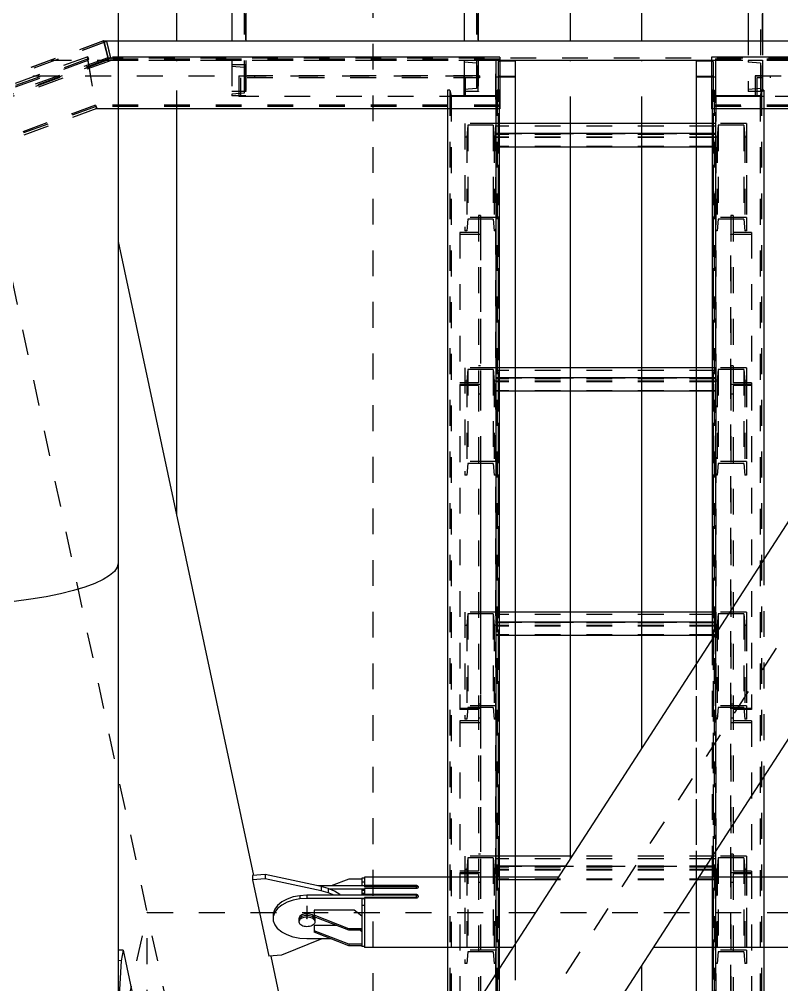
# Model space of a CAD drawing. Header units: millimetres. Extents: x 149919 to 150445, y 136651 to 136866.
# Drawn here: x 150260.593 to 150263.545, y 136688.595 to 136692.335 of the extents above; entities that cross this region are included whole.
import ezdxf

# ---------------------------------------------------------------- set-up
doc = ezdxf.new("R2010")
doc.units = ezdxf.units.MM
doc.header["$LTSCALE"] = 0.25
for name, pattern in [('CENTER', [50.8, 31.75, -6.35, 6.35, -6.35]), ('XKITLINE00', [0]), ('XKITLINE02', [4, 2, -2]), ('XKITLINE03', [6, 3, -1, 1, -1])]:
    doc.linetypes.add(name, pattern=pattern)

# ---------------------------------------------------------------- blocks, each defined once
blk = doc.blocks.new('çatıı')
at = {"color": 8, "linetype": 'CENTER'}
for p, q in [((12015, 3096.7), (12015, 4763.35)), ((12015, 3440.27), (11840, 4260.27)), ((11840, 3440.27), (12370, 4260.27)), ((11989.29, 3852.68), (11989.29, 3847.87)), ((11840, 3440.27), (11927.5, 3850.27)), ((11927.5, 3030.27), (11927.5, 3850.27)), ((11927.5, 3850.27), (12282.5, 3850.27))]:
    blk.add_line(p, q, dxfattribs=at)
at = {"color": 116, "linetype": 'XKITLINE02', "true_color": 0x136734}
for p, q in [((12160.17, 4292.28), (12160.17, 4168.28)), ((12164.97, 4292.28), (12164.97, 4168.28)), ((12165.67, 4292.28), (12165.67, 4168.28)), ((11960.17, 4280.28), (11960.17, 4168.27)), ((11964.97, 4280.28), (11964.97, 4168.27)), ((11965.67, 4280.28), (11965.67, 4168.27)), ((12050.17, 4280.27), (12050.17, 4168.27)), ((12054.97, 4280.27), (12054.97, 4168.27)), ((12055.67, 4280.27), (12055.67, 4168.27)), ((11910.64, 4187.81), (11656.24, 4094.91)), ((11911.7, 4187.59), (11657.83, 4094.88)), ((11911.75, 4187.58), (11657.9, 4094.88)), ((11910.59, 4187.82), (11763.8, 4134.22)), ((11910.64, 4187.81), (11910.59, 4187.82)), ((11910.59, 4187.82), (11912.38, 4180.49)), ((11916.2, 4187.77), (11910.59, 4187.77)), ((11910.64, 4187.77), (11910.59, 4187.77)), ((11910.59, 4187.77), (11912.43, 4180.27)), ((11910.64, 4187.81), (11912.25, 4181.31)), ((11910.64, 4187.77), (11912.3, 4181.12)), ((11911.64, 4187.77), (11913.24, 4181.12)), ((11911.69, 4187.77), (11913.53, 4180.27)), ((11911.75, 4187.58), (11911.7, 4187.59)), ((11911.7, 4187.59), (11913.25, 4181.1)), ((11911.75, 4187.58), (11913.53, 4180.25)), ((11904.64, 4180.82), (11650.08, 4087.84)), ((11912.25, 4181.31), (11657.36, 4088.23)), ((11913.25, 4181.1), (11658.86, 4088.2)), ((11904.49, 4181.67), (11763.8, 4130.28)), ((12064, 4181.58), (11904.22, 4181.58)), ((11904.22, 4181.58), (11907.59, 4161.58)), ((11904.22, 4181.57), (11907.61, 4161.52)), ((11904.49, 4181.67), (11904.64, 4180.82)), ((11904.64, 4180.82), (11904.49, 4180.19)), ((11904.66, 4180.73), (11904.49, 4180.2)), ((11904.51, 4181.58), (11904.66, 4180.73)), ((12064, 4180.73), (11904.66, 4180.73)), ((11913.25, 4181.1), (11912.25, 4181.31)), ((12318.09, 4181.12), (11912.3, 4181.12)), ((12317.43, 4180.73), (12146, 4180.73)), ((11904.49, 4180.19), (11649.65, 4087.12)), ((11912.38, 4180.49), (11657.38, 4087.37)), ((11913.53, 4180.25), (11659.12, 4087.35)), ((11904.49, 4180.2), (11907.39, 4162.96)), ((12064, 4180.2), (11904.49, 4180.2)), ((11904.49, 4180.19), (11907.41, 4162.91)), ((11913.53, 4180.25), (11912.38, 4180.49)), ((12064, 4180.27), (11912.43, 4180.27)), ((11913.53, 4180.27), (11912.43, 4180.27)), ((11960.17, 4178.56), (11960.17, 4177.88)), ((11965.67, 4178.56), (11960.17, 4178.56)), ((11964.97, 4177.5), (11960.17, 4177.88)), ((11964.97, 4177.5), (11964.97, 4167.62)), ((11965.67, 4178.56), (11965.67, 4166.56)), ((12050.17, 4180.27), (12050.17, 4179.59)), ((12055.67, 4180.27), (12050.17, 4180.27)), ((12054.97, 4179.21), (12050.17, 4179.59)), ((12054.97, 4179.21), (12054.97, 4169.34)), ((12055.67, 4180.27), (12055.67, 4168.27)), ((12062.5, 4180.27), (12062.5, 3025.09)), ((12070, 4180.27), (12062.5, 4180.27)), ((12062.5, 4180.27), (12062.5, 4173.79)), ((12064, 4179.84), (12063.35, 4179.83)), ((12063.35, 4179.83), (12063.35, 3024.64)), ((12063.35, 4179.83), (12063.35, 4174.23)), ((12070, 4180.27), (12070, 4180)), ((12147.5, 4180.27), (12140, 4180.27)), ((12140, 4180.27), (12140, 4180)), ((12318.09, 4180.27), (12146, 4180.27)), ((12317.36, 4180.2), (12146, 4180.2)), ((12146.65, 4179.83), (12146, 4179.84)), ((12146.65, 4179.83), (12146.65, 4174.23)), ((12146.65, 4179.83), (12146.65, 3024.64)), ((12147.5, 4180.27), (12147.5, 4173.79)), ((12147.5, 4180.27), (12147.5, 3025.09)), ((12160.17, 4180.28), (12160.17, 4179.6)), ((12165.67, 4180.28), (12160.17, 4180.28)), ((12164.97, 4179.21), (12160.17, 4179.6)), ((12164.97, 4179.21), (12164.97, 4169.34)), ((12165.67, 4180.28), (12165.67, 4168.28)), ((12056.11, 4174.29), (11962.92, 4174.29)), ((11962.92, 4174.29), (11962.92, 4166.29)), ((12056.11, 4173.49), (11963.53, 4173.49)), ((11963.53, 4173.49), (11963.53, 4166.29)), ((11969.03, 4174.29), (11969.03, 4173.49)), ((12050.01, 4174.29), (12050.01, 4166.29)), ((12050.62, 4173.49), (12050.62, 4166.29)), ((12056.11, 4174.29), (12056.11, 4173.49)), ((12062.5, 4173.79), (12062.5, 3018.6)), ((12064, 4173.79), (12062.5, 4173.79)), ((12063.35, 4174.23), (12063.35, 3019.05)), ((12064, 4174.22), (12063.35, 4174.23)), ((12070, 4174.06), (12070, 4173.79)), ((12070, 4174.06), (12070, 3024.82)), ((12140, 4174.06), (12140, 3024.82)), ((12146.65, 4174.23), (12146, 4174.22)), ((12147.5, 4173.79), (12146, 4173.79)), ((12146.65, 4174.23), (12146.65, 3019.05)), ((12147.5, 4173.79), (12147.5, 3018.6)), ((12265.82, 4174.29), (12162.92, 4174.29)), ((12162.92, 4174.29), (12162.92, 4166.29)), ((12265.82, 4173.49), (12163.5, 4173.49)), ((12163.5, 4173.49), (12163.5, 4166.29)), ((12168.74, 4174.29), (12168.74, 4173.49)), ((11965.67, 4168.27), (11960.17, 4168.27)), ((11964.97, 4167.62), (11960.17, 4167.24)), ((11960.17, 4167.24), (11960.17, 4166.56)), ((11965.67, 4166.56), (11960.17, 4166.56)), ((12050.62, 4166.29), (11962.92, 4166.29)), ((12044.65, 4168.77), (12043.8, 4168.77)), ((12043.8, 4168.77), (12043.8, 4166.73)), ((12044.65, 4168.77), (12045.15, 4166.73)), ((12044.65, 4168.77), (12044.65, 3002.41)), ((12045.18, 4166.61), (12045.18, 3000.84)), ((12054.97, 4169.34), (12050.17, 4168.95)), ((12050.17, 4168.95), (12050.17, 4168.27)), ((12055.67, 4168.27), (12050.17, 4168.27)), ((12055.67, 4168.27), (12050.17, 4168.27)), ((12062.42, 4166.61), (12062.42, 3000.84)), ((12062.95, 4168.77), (12062.45, 4166.73)), ((12063.8, 4168.77), (12062.95, 4168.77)), ((12062.95, 4168.77), (12062.95, 3002.41)), ((12063.8, 4168.77), (12063.8, 4166.73)), ((12147.05, 4168.77), (12146.2, 4168.77)), ((12146.2, 4168.77), (12146.2, 4166.73)), ((12147.05, 4168.77), (12147.55, 4166.73)), ((12147.05, 4168.77), (12147.05, 3002.41)), ((12147.58, 4166.61), (12147.58, 3000.84)), ((12164.97, 4169.34), (12160.17, 4168.96)), ((12160.17, 4168.96), (12160.17, 4168.28)), ((12165.67, 4168.28), (12160.17, 4168.28)), ((12165.67, 4168.28), (12160.17, 4168.28)), ((12260.59, 4166.29), (12162.92, 4166.29)), ((12164.82, 4166.61), (12164.82, 3000.84)), ((12165.35, 4168.77), (12164.85, 4166.73)), ((12166.2, 4168.77), (12165.35, 4168.77)), ((12165.35, 4168.77), (12165.35, 3002.41)), ((12166.2, 4168.77), (12166.2, 4166.73)), ((11907.41, 4162.91), (11653.2, 4070.06)), ((11907.74, 4162.47), (11653.84, 4069.73)), ((11907.39, 4162.96), (11907.74, 4162.43)), ((12064, 4162.96), (11907.39, 4162.96)), ((11907.41, 4162.91), (11907.74, 4162.47)), ((11907.74, 4162.47), (11907.89, 4161.62)), ((11907.74, 4162.43), (11907.89, 4161.58)), ((12064, 4162.43), (11907.74, 4162.43)), ((12043.8, 4162.98), (12043.8, 4161.58)), ((12043.8, 4162.98), (12043.8, 4161.58)), ((12063.8, 4162.98), (12063.8, 3828.57)), ((12063.8, 4162.98), (12063.8, 4161.58)), ((12317.36, 4162.96), (12146, 4162.96)), ((12317.43, 4162.43), (12146, 4162.43)), ((12146.2, 4162.98), (12146.2, 4161.58)), ((12146.2, 4162.98), (12146.2, 4161.58)), ((12166.2, 4162.98), (12166.2, 3987)), ((12166.2, 4162.98), (12166.2, 4161.58)), ((11907.89, 4161.62), (11735.47, 4098.64)), ((11916.2, 4161.58), (11907.59, 4161.58)), ((12050.5, 4155.79), (12050.5, 4150.59)), ((12062.5, 4155.79), (12050.5, 4155.79)), ((12050.5, 4155.79), (12050.5, 4114.25)), ((12051.56, 4155.13), (12051.18, 4150.59)), ((12061.43, 4155.13), (12051.56, 4155.13)), ((12051.56, 4155.13), (12051.56, 4118.79)), ((12061.43, 4155.13), (12061.82, 4150.59)), ((12061.43, 4155.13), (12061.43, 4118.79)), ((12062.5, 4155.79), (12062.5, 4146.7)), ((12070, 4155.79), (12062.5, 4155.79)), ((12062.5, 4155.79), (12062.5, 4150.59)), ((12062.5, 4155.79), (12062.5, 4114.25)), ((12147.5, 4154.78), (12062.5, 4154.78)), ((12147.5, 4155.79), (12140, 4155.79)), ((12147.5, 4155.79), (12147.5, 4146.7)), ((12147.5, 4155.79), (12147.5, 4119.45)), ((12147.5, 4155.79), (12147.5, 4150.59)), ((12159.5, 4155.79), (12147.5, 4155.79)), ((12148.56, 4155.13), (12148.18, 4150.59)), ((12148.56, 4155.13), (12148.56, 4118.79)), ((12158.43, 4155.13), (12148.56, 4155.13)), ((12158.43, 4155.13), (12158.43, 4118.79)), ((12158.43, 4155.13), (12158.82, 4150.59)), ((12159.5, 4155.79), (12159.5, 4119.45)), ((12159.5, 4155.79), (12159.5, 4150.59)), ((12070, 4151.9), (12062.5, 4151.9)), ((12147.5, 4151.58), (12062.5, 4151.58)), ((12147.5, 4151.9), (12140, 4151.9)), ((12051.18, 4150.59), (12050.5, 4150.59)), ((12051.18, 4150.59), (12051.18, 4114.25)), ((12062.5, 4150.59), (12061.82, 4150.59)), ((12061.82, 4150.59), (12061.82, 4114.25)), ((12147.5, 4150.59), (12062.5, 4150.59)), ((12147.5, 4150.37), (12062.5, 4150.37)), ((12147.5, 4150.59), (12147.5, 4114.25)), ((12148.18, 4150.59), (12147.5, 4150.59)), ((12148.18, 4150.59), (12148.18, 4114.25)), ((12158.82, 4150.59), (12158.82, 4114.25)), ((12159.5, 4150.59), (12158.82, 4150.59)), ((12159.5, 4150.59), (12159.5, 4114.25)), ((12147.5, 4146.92), (12062.5, 4146.92)), ((12070, 4146.7), (12062.5, 4146.7)), ((12147.5, 4146.7), (12140, 4146.7)), ((12062.5, 4119.45), (12050.5, 4119.45)), ((12051.56, 4118.79), (12051.18, 4114.25)), ((12061.43, 4118.79), (12051.56, 4118.79)), ((12056.5, 4120.16), (12055.7, 4120.16)), ((12055.7, 4120.16), (12055.7, 4113.6)), ((12055.7, 4120.16), (12055.7, 4055.44)), ((12056.5, 4120.16), (12056.5, 4112.87)), ((12056.5, 4120.16), (12056.5, 4054.71)), ((12061.43, 4118.79), (12061.82, 4114.25)), ((12147.5, 4119.45), (12147.5, 4114.25)), ((12159.5, 4119.45), (12147.5, 4119.45)), ((12148.56, 4118.79), (12148.18, 4114.25)), ((12158.43, 4118.79), (12148.56, 4118.79)), ((12153.5, 4120.16), (12153.5, 4054.71)), ((12154.3, 4120.16), (12153.5, 4120.16)), ((12154.3, 4120.16), (12154.3, 4055.44)), ((12158.43, 4118.79), (12158.82, 4114.25)), ((12159.5, 4119.45), (12159.5, 4114.25)), ((12055.7, 4113.6), (12048.5, 4113.6)), ((12048.5, 4113.6), (12048.5, 4112.87)), ((12048.5, 4113.6), (12048.5, 4054.71)), ((12051.18, 4114.25), (12050.5, 4114.25)), ((12062.5, 4114.25), (12061.82, 4114.25)), ((12148.18, 4114.25), (12147.5, 4114.25)), ((12161.5, 4113.6), (12154.3, 4113.6)), ((12159.5, 4114.25), (12158.82, 4114.25)), ((12161.5, 4113.6), (12161.5, 4054.71)), ((12056.5, 4112.87), (12048.5, 4112.87)), ((12161.5, 4112.87), (12153.5, 4112.87)), ((12050.5, 4061.2), (12050.5, 4056)), ((12062.5, 4061.2), (12050.5, 4061.2)), ((12050.5, 4061.2), (12050.5, 4019.66)), ((12056.5, 4062), (12055.7, 4062)), ((12062.5, 4061.2), (12062.5, 4052.11)), ((12070, 4061.2), (12062.5, 4061.2)), ((12062.5, 4061.2), (12062.5, 4056)), ((12062.5, 4061.2), (12062.5, 4019.66)), ((12147.5, 4061.2), (12140, 4061.2)), ((12147.5, 4061.2), (12147.5, 4052.11)), ((12147.5, 4061.2), (12147.5, 4024.86)), ((12147.5, 4061.2), (12147.5, 4056)), ((12159.5, 4061.2), (12147.5, 4061.2)), ((12153.5, 4062), (12153.5, 4054.71)), ((12154.3, 4062), (12153.5, 4062)), ((12154.3, 4062), (12154.3, 4055.44)), ((12159.5, 4061.2), (12159.5, 4024.86)), ((12159.5, 4061.2), (12159.5, 4056)), ((12051.56, 4060.54), (12051.18, 4056)), ((12061.43, 4060.54), (12051.56, 4060.54)), ((12051.56, 4060.54), (12051.56, 4024.2)), ((12061.43, 4060.54), (12061.82, 4056)), ((12061.43, 4060.54), (12061.43, 4024.2)), ((12147.5, 4060.19), (12062.5, 4060.19)), ((12070, 4057.31), (12062.5, 4057.31)), ((12147.5, 4057.31), (12140, 4057.31)), ((12148.56, 4060.54), (12148.18, 4056)), ((12148.56, 4060.54), (12148.56, 4024.2)), ((12158.43, 4060.54), (12148.56, 4060.54)), ((12158.43, 4060.54), (12158.43, 4024.2)), ((12158.43, 4060.54), (12158.82, 4056)), ((12055.7, 4055.44), (12048.5, 4055.44)), ((12048.5, 4054.71), (12048.5, 4054.34)), ((12056.5, 4054.71), (12048.5, 4054.71)), ((12048.5, 4054.71), (12048.5, 3928.82)), ((12056.5, 4054.71), (12048.5, 4054.71)), ((12055.7, 4054.34), (12048.5, 4054.34)), ((12051.18, 4056), (12050.5, 4056)), ((12051.18, 4056), (12051.18, 4019.66)), ((12055.7, 4054.34), (12055.7, 4051)), ((12055.7, 4054.34), (12055.7, 3925.49)), ((12056.5, 4054.71), (12056.5, 3925.49)), ((12062.5, 4056), (12061.82, 4056)), ((12061.82, 4056), (12061.82, 4019.66)), ((12147.5, 4056.99), (12062.5, 4056.99)), ((12147.5, 4056), (12062.5, 4056)), ((12147.5, 4055.78), (12062.5, 4055.78)), ((12147.5, 4056), (12147.5, 4019.66)), ((12148.18, 4056), (12147.5, 4056)), ((12148.18, 4056), (12148.18, 4019.66)), ((12153.5, 4054.71), (12153.5, 3925.49)), ((12161.5, 4054.71), (12153.5, 4054.71)), ((12161.5, 4054.71), (12153.5, 4054.71)), ((12161.5, 4055.44), (12154.3, 4055.44)), ((12154.3, 4054.34), (12154.3, 3925.49)), ((12161.5, 4054.34), (12154.3, 4054.34)), ((12158.82, 4056), (12158.82, 4019.66)), ((12159.5, 4056), (12158.82, 4056)), ((12159.5, 4056), (12159.5, 4019.66)), ((12161.5, 4055.44), (12161.5, 4054.71)), ((12161.5, 4054.71), (12161.5, 3928.82)), ((12056.5, 4051), (12055.7, 4051)), ((12147.5, 4052.33), (12062.5, 4052.33)), ((12070, 4052.11), (12062.5, 4052.11)), ((12147.5, 4052.11), (12140, 4052.11)), ((12154.3, 4051), (12153.5, 4051)), ((12062.5, 4024.86), (12050.5, 4024.86)), ((12051.56, 4024.2), (12051.18, 4019.66)), ((12061.43, 4024.2), (12051.56, 4024.2)), ((12056.5, 4024.86), (12056.5, 3929.19)), ((12061.43, 4024.2), (12061.82, 4019.66)), ((12147.5, 4024.86), (12147.5, 4019.66)), ((12159.5, 4024.86), (12147.5, 4024.86)), ((12148.56, 4024.2), (12148.18, 4019.66)), ((12158.43, 4024.2), (12148.56, 4024.2)), ((12158.43, 4024.2), (12158.82, 4019.66)), ((12159.5, 4024.86), (12159.5, 4019.66)), ((12051.18, 4019.66), (12050.5, 4019.66)), ((12062.5, 4019.66), (12061.82, 4019.66)), ((12148.18, 4019.66), (12147.5, 4019.66)), ((12159.5, 4019.66), (12158.82, 4019.66)), ((12166.2, 3987), (12166.2, 3902.93)), ((12050.5, 3966.61), (12050.5, 3961.41)), ((12062.5, 3966.61), (12050.5, 3966.61)), ((12050.5, 3966.61), (12050.5, 3925.07)), ((12051.56, 3965.95), (12051.18, 3961.41)), ((12061.43, 3965.95), (12051.56, 3965.95)), ((12051.56, 3965.95), (12051.56, 3929.61)), ((12061.43, 3965.95), (12061.82, 3961.41)), ((12061.43, 3965.95), (12061.43, 3929.61)), ((12062.5, 3966.61), (12062.5, 3957.52)), ((12070, 3966.61), (12062.5, 3966.61)), ((12062.5, 3966.61), (12062.5, 3961.41)), ((12062.5, 3966.61), (12062.5, 3925.07)), ((12147.5, 3965.6), (12062.5, 3965.6)), ((12147.5, 3966.61), (12140, 3966.61)), ((12147.5, 3966.61), (12147.5, 3957.52)), ((12147.5, 3966.61), (12147.5, 3930.27)), ((12147.5, 3966.61), (12147.5, 3961.41)), ((12159.5, 3966.61), (12147.5, 3966.61)), ((12148.56, 3965.95), (12148.18, 3961.41)), ((12148.56, 3965.95), (12148.56, 3929.61)), ((12158.43, 3965.95), (12148.56, 3965.95)), ((12158.43, 3965.95), (12158.43, 3929.61)), ((12158.43, 3965.95), (12158.82, 3961.41)), ((12159.5, 3966.61), (12159.5, 3930.27)), ((12159.5, 3966.61), (12159.5, 3961.41)), ((12051.18, 3961.41), (12050.5, 3961.41)), ((12051.18, 3961.41), (12051.18, 3925.07)), ((12062.5, 3961.41), (12061.82, 3961.41)), ((12061.82, 3961.41), (12061.82, 3925.07)), ((12070, 3962.72), (12062.5, 3962.72)), ((12147.5, 3962.4), (12062.5, 3962.4)), ((12147.5, 3961.41), (12062.5, 3961.41)), ((12147.5, 3961.19), (12062.5, 3961.19)), ((12147.5, 3962.72), (12140, 3962.72)), ((12147.5, 3961.41), (12147.5, 3925.07)), ((12148.18, 3961.41), (12147.5, 3961.41)), ((12148.18, 3961.41), (12148.18, 3925.07)), ((12158.82, 3961.41), (12158.82, 3925.07)), ((12159.5, 3961.41), (12158.82, 3961.41)), ((12159.5, 3961.41), (12159.5, 3925.07)), ((12147.5, 3957.74), (12062.5, 3957.74)), ((12070, 3957.52), (12062.5, 3957.52)), ((12147.5, 3957.52), (12140, 3957.52)), ((12146.2, 3956.06), (12146.2, 3871.99)), ((12140, 3946.47), (12140, 3862.39)), ((12062.5, 3930.27), (12050.5, 3930.27)), ((12056.5, 3930.98), (12055.7, 3930.98)), ((12055.7, 3930.98), (12055.7, 3924.42)), ((12055.7, 3930.98), (12055.7, 3866.26)), ((12056.5, 3930.98), (12056.5, 3923.69)), ((12056.5, 3930.98), (12056.5, 3865.53)), ((12147.5, 3930.27), (12147.5, 3925.07)), ((12159.5, 3930.27), (12147.5, 3930.27)), ((12153.5, 3930.98), (12153.5, 3865.53)), ((12154.3, 3930.98), (12153.5, 3930.98)), ((12154.3, 3930.98), (12154.3, 3866.26)), ((12159.5, 3930.27), (12159.5, 3925.07)), ((12056.5, 3929.19), (12048.5, 3929.19)), ((12055.7, 3928.82), (12048.5, 3928.82)), ((12051.56, 3929.61), (12051.18, 3925.07)), ((12061.43, 3929.61), (12051.56, 3929.61)), ((12061.43, 3929.61), (12061.82, 3925.07)), ((12148.56, 3929.61), (12148.18, 3925.07)), ((12158.43, 3929.61), (12148.56, 3929.61)), ((12153.5, 3929.19), (12153.5, 3925.49)), ((12161.5, 3929.19), (12153.5, 3929.19)), ((12154.3, 3928.82), (12154.3, 3925.49)), ((12161.5, 3928.82), (12154.3, 3928.82)), ((12158.43, 3929.61), (12158.82, 3925.07)), ((12161.5, 3929.19), (12161.5, 3928.82)), ((12055.7, 3924.42), (12048.5, 3924.42)), ((12048.5, 3924.42), (12048.5, 3923.69)), ((12048.5, 3924.42), (12048.5, 3865.53)), ((12056.5, 3923.69), (12048.5, 3923.69)), ((12051.18, 3925.07), (12050.5, 3925.07)), ((12056.5, 3925.49), (12055.7, 3925.49)), ((12062.5, 3925.07), (12061.82, 3925.07)), ((12148.18, 3925.07), (12147.5, 3925.07)), ((12154.3, 3925.49), (12153.5, 3925.49)), ((12161.5, 3923.69), (12153.5, 3923.69)), ((12161.5, 3924.42), (12154.3, 3924.42)), ((12159.5, 3925.07), (12158.82, 3925.07)), ((12161.5, 3924.42), (12161.5, 3865.53)), ((12050.5, 3872.02), (12050.5, 3866.82)), ((12062.5, 3872.02), (12050.5, 3872.02)), ((12050.5, 3872.02), (12050.5, 3830.48)), ((12051.56, 3871.36), (12051.18, 3866.82)), ((12061.43, 3871.36), (12051.56, 3871.36)), ((12051.56, 3871.36), (12051.56, 3835.02)), ((12056.5, 3872.82), (12055.7, 3872.82)), ((12061.43, 3871.36), (12061.82, 3866.82)), ((12061.43, 3871.36), (12061.43, 3835.02)), ((12062.5, 3872.02), (12062.5, 3862.93)), ((12070, 3872.02), (12062.5, 3872.02)), ((12062.5, 3872.02), (12062.5, 3866.82)), ((12062.5, 3872.02), (12062.5, 3830.48)), ((12147.5, 3871.01), (12062.5, 3871.01)), ((12147.5, 3872.02), (12091.88, 3872.02)), ((12147.5, 3872.02), (12147.5, 3862.93)), ((12147.5, 3872.02), (12147.5, 3835.68)), ((12147.5, 3872.02), (12147.5, 3866.82)), ((12159.5, 3872.02), (12147.5, 3872.02)), ((12148.56, 3871.36), (12148.18, 3866.82)), ((12148.56, 3871.36), (12148.56, 3835.02)), ((12158.43, 3871.36), (12148.56, 3871.36)), ((12153.5, 3872.82), (12153.5, 3865.53)), ((12154.3, 3872.82), (12153.5, 3872.82)), ((12154.3, 3872.82), (12154.3, 3866.26)), ((12158.43, 3871.36), (12158.43, 3835.02)), ((12158.43, 3871.36), (12158.82, 3866.82)), ((12159.5, 3872.02), (12159.5, 3835.68)), ((12159.5, 3872.02), (12159.5, 3866.82)), ((12051.18, 3866.82), (12050.5, 3866.82)), ((12051.18, 3866.82), (12051.18, 3830.48)), ((12062.5, 3866.82), (12061.82, 3866.82)), ((12061.82, 3866.82), (12061.82, 3830.48)), ((12070, 3868.13), (12062.5, 3868.13)), ((12147.5, 3867.81), (12062.5, 3867.81)), ((12147.5, 3866.82), (12062.5, 3866.82)), ((12147.5, 3866.6), (12062.5, 3866.6)), ((12147.5, 3868.13), (12089.36, 3868.13)), ((12147.5, 3866.82), (12147.5, 3830.48)), ((12148.18, 3866.82), (12147.5, 3866.82)), ((12148.18, 3866.82), (12148.18, 3830.48)), ((12158.82, 3866.82), (12158.82, 3830.48)), ((12159.5, 3866.82), (12158.82, 3866.82)), ((12159.5, 3866.82), (12159.5, 3830.48)), ((12055.7, 3866.26), (12048.5, 3866.26)), ((12056.5, 3865.53), (12048.5, 3865.53)), ((12048.5, 3865.53), (12048.5, 3865.16)), ((12056.5, 3865.53), (12048.5, 3865.53)), ((12048.5, 3865.53), (12048.5, 3739.64)), ((12055.7, 3865.16), (12048.5, 3865.16)), ((12055.7, 3865.16), (12055.7, 3861.82)), ((12055.7, 3865.16), (12055.7, 3736.31)), ((12056.5, 3865.53), (12056.5, 3861.82)), ((12056.5, 3865.53), (12056.5, 3736.31)), ((12147.5, 3863.15), (12062.5, 3863.15)), ((12070, 3862.93), (12062.5, 3862.93)), ((12147.5, 3862.93), (12086, 3862.93)), ((12161.5, 3865.53), (12153.5, 3865.53)), ((12153.5, 3865.53), (12153.5, 3736.31)), ((12161.5, 3865.53), (12153.5, 3865.53)), ((12161.5, 3866.26), (12154.3, 3866.26)), ((12154.3, 3865.16), (12154.3, 3736.31)), ((12161.5, 3865.16), (12154.3, 3865.16)), ((12161.5, 3866.26), (12161.5, 3865.53)), ((12161.5, 3865.53), (12161.5, 3739.64)), ((12056.5, 3861.82), (12055.7, 3861.82)), ((12154.3, 3861.82), (12153.5, 3861.82)), ((12070, 3838.17), (12070, 3754.09)), ((12062.5, 3835.68), (12050.5, 3835.68)), ((12051.56, 3835.02), (12051.18, 3830.48)), ((12061.43, 3835.02), (12051.56, 3835.02)), ((12061.43, 3835.02), (12061.82, 3830.48)), ((12147.5, 3835.68), (12147.5, 3830.48)), ((12159.5, 3835.68), (12147.5, 3835.68)), ((12148.56, 3835.02), (12148.18, 3830.48)), ((12158.43, 3835.02), (12148.56, 3835.02)), ((12158.43, 3835.02), (12158.82, 3830.48)), ((12159.5, 3835.68), (12159.5, 3830.48)), ((12051.18, 3830.48), (12050.5, 3830.48)), ((12062.5, 3830.48), (12061.82, 3830.48)), ((12148.18, 3830.48), (12147.5, 3830.48)), ((12159.5, 3830.48), (12158.82, 3830.48)), ((12063.8, 3828.57), (12063.8, 3744.5))]:
    blk.add_line(p, q, dxfattribs=at)
at = {"color": 1, "linetype": 'XKITLINE03'}
for p, q in [((12165.67, 4168.28), (12165.67, 4292.28)), ((11965.67, 4168.27), (11965.67, 4280.28)), ((12055.67, 4168.27), (12055.67, 4280.27)), ((12318.09, 4180.27), (11890.25, 4180.27)), ((12062.5, 3025.09), (12062.5, 4180.27)), ((12147.5, 4180.27), (12147.5, 3025.09)), ((11883.46, 4174.28), (12064, 4174.28)), ((11962.92, 4174.29), (12050.01, 4174.29)), ((12162.92, 4174.29), (12260.01, 4174.29)), ((12062.5, 4155.79), (12062.5, 4119.45)), ((12147.5, 4119.45), (12147.5, 4155.79)), ((12062.5, 4151.9), (12147.5, 4151.9)), ((12056.5, 4112.87), (12056.5, 4054.71)), ((12153.5, 4054.71), (12153.5, 4112.87)), ((12062.5, 4061.2), (12062.5, 4024.86)), ((12147.5, 4024.86), (12147.5, 4061.2)), ((12062.5, 4057.31), (12147.5, 4057.31)), ((12056.5, 4054.71), (12056.5, 3929.19)), ((12153.5, 3929.19), (12153.5, 4054.71)), ((12062.5, 3966.61), (12062.5, 3930.27)), ((12147.5, 3930.27), (12147.5, 3966.61)), ((12062.5, 3962.72), (12147.5, 3962.72)), ((12056.5, 3923.69), (12056.5, 3865.53)), ((12153.5, 3865.53), (12153.5, 3923.69)), ((12062.5, 3872.02), (12062.5, 3835.68)), ((12147.5, 3835.68), (12147.5, 3872.02)), ((12062.5, 3868.13), (12147.5, 3868.13)), ((12056.5, 3865.53), (12056.5, 3740.01)), ((12153.5, 3740.01), (12153.5, 3865.53))]:
    blk.add_line(p, q, dxfattribs=at)
at = {"color": 7, "linetype": 'XKITLINE00'}
for p, q in [((11960.17, 4237.75), (11960.17, 4187.77)), ((11965.67, 4237.82), (11965.67, 4187.77)), ((12050.17, 4237.42), (12050.17, 4187.77)), ((12055.67, 4237.42), (12055.67, 4187.77)), ((12160.17, 4237.42), (12160.17, 4187.77)), ((12165.67, 4237.42), (12165.67, 4187.77)), ((12293.8, 4187.77), (11916.2, 4187.77)), ((12064, 4181.58), (11916.2, 4181.58)), ((12064, 4181.58), (12064, 4161.58)), ((12146, 4181.58), (12146, 4161.58)), ((12293.8, 4181.58), (12146, 4181.58)), ((12146, 4180.27), (12064, 4180.27)), ((12070, 4180), (12064, 4179.84)), ((12070, 4180.27), (12070, 4174.06)), ((12140, 4180.27), (12140, 4180)), ((12146, 4179.84), (12140, 4180)), ((12140, 4180), (12140, 4174.06)), ((12070, 4174.06), (12064, 4174.22)), ((12070, 4173.79), (12064, 4173.79)), ((12070, 4174.06), (12070, 3838.17)), ((12146, 4174.22), (12140, 4174.06)), ((12140, 4174.06), (12140, 4173.79)), ((12146, 4173.79), (12140, 4173.79)), ((12140, 4173.79), (12140, 3946.47)), ((12043.8, 4166.73), (12043.8, 4162.98)), ((12063.8, 4166.34), (12043.8, 4166.34)), ((12045.15, 4166.73), (12045.18, 4166.61)), ((12062.42, 4166.61), (12045.18, 4166.61)), ((12062.45, 4166.73), (12062.42, 4166.61)), ((12063.8, 4166.73), (12063.8, 4162.98)), ((12146.2, 4166.73), (12146.2, 4162.98)), ((12166.2, 4166.34), (12146.2, 4166.34)), ((12147.55, 4166.73), (12147.58, 4166.61)), ((12164.82, 4166.61), (12147.58, 4166.61)), ((12164.85, 4166.73), (12164.82, 4166.61)), ((12166.2, 4166.73), (12166.2, 4162.98)), ((12064, 4161.58), (11916.2, 4161.58)), ((12043.8, 4161.58), (12043.8, 3797.63)), ((12063.8, 4161.58), (12063.8, 3828.57)), ((12273.71, 4161.58), (12146, 4161.58)), ((12146.2, 4161.58), (12146.2, 3956.06)), ((12166.2, 4161.58), (12166.2, 3987)), ((12140, 4155.79), (12070, 4155.79)), ((12140, 4151.9), (12070, 4151.9)), ((12140, 4146.7), (12070, 4146.7)), ((12140, 4061.2), (12070, 4061.2)), ((12140, 4057.31), (12070, 4057.31)), ((12140, 4052.11), (12070, 4052.11)), ((12140, 3966.61), (12070, 3966.61)), ((12140, 3962.72), (12070, 3962.72)), ((12140, 3957.52), (12070, 3957.52)), ((12166.2, 3902.93), (12166.2, 3463.1)), ((12091.88, 3872.02), (12070, 3872.02)), ((12146.2, 3871.99), (12146.2, 3463.1)), ((12089.36, 3868.13), (12070, 3868.13)), ((12086, 3862.93), (12070, 3862.93)), ((12140, 3862.39), (12140, 3463.1))]:
    blk.add_line(p, q, dxfattribs=at)
at = {"color": 8, "linetype": 'XKITLINE00'}
for p, q in [((12091.2, 4236.69), (12091.2, 4187.77)), ((12118.8, 4236.69), (12118.8, 4187.77)), ((11938.8, 4226.8), (11938.8, 4187.77)), ((11916.2, 4214.81), (11916.2, 3985.69)), ((11938.8, 4180.27), (11938.8, 4180)), ((12091.2, 4180.27), (12091.2, 4180)), ((12118.8, 4180.27), (12118.8, 4180)), ((11938.8, 4168.57), (11938.8, 4004.3)), ((12091.2, 4166.29), (12091.2, 3870.96)), ((12118.8, 4166.29), (12118.8, 3913.66)), ((11916.2, 4110.19), (11968.61, 3864.57)), ((12223.68, 4075.94), (11947.92, 3649.3)), ((12262.23, 4051.51), (11986.48, 3624.87)), ((11915.83, 3984.02), (11914.73, 3982.37)), ((11915.83, 3984.02), (11914.73, 3982.37)), ((11916.2, 3985.69), (11915.83, 3984.02)), ((11916.2, 3985.69), (11915.83, 3984.02)), ((11916.2, 3985.69), (11916.2, 3643.92)), ((11910.39, 3979.17), (11907.2, 3977.66)), ((11912.91, 3980.75), (11910.39, 3979.17)), ((11914.73, 3982.37), (11912.91, 3980.75)), ((11903.35, 3976.23), (11898.9, 3974.89)), ((11907.2, 3977.66), (11903.35, 3976.23)), ((11882.33, 3971.53), (11875.92, 3970.68)), ((11888.34, 3972.53), (11882.33, 3971.53)), ((11893.88, 3973.65), (11888.34, 3972.53)), ((11898.9, 3974.89), (11893.88, 3973.65)), ((11973.13, 3864.92), (11968.17, 3864.54)), ((11968.17, 3864.54), (11968.17, 3862.93)), ((11973.13, 3863.31), (11968.17, 3862.93)), ((11968.17, 3862.93), (11974.5, 3833.27)), ((11994.81, 3860.25), (11973.13, 3864.92)), ((11973.13, 3864.92), (11973.13, 3863.31)), ((11994.81, 3858.65), (11973.13, 3863.31)), ((12005.59, 3863.18), (11998.67, 3860.51)), ((12010.59, 3863.18), (12005.59, 3863.18)), ((12011.59, 3863.48), (12010.59, 3863.48)), ((12010.59, 3863.48), (12010.59, 3863)), ((12010.59, 3863), (12010.59, 3860.51)), ((12011.59, 3863.92), (12011.59, 3860.51)), ((12086.64, 3863.92), (12011.59, 3863.92)), ((12198.4, 3863.92), (12140.98, 3863.92)), ((12011.59, 3860.51), (11993.58, 3860.51)), ((11997.51, 3859.49), (11994.81, 3860.25)), ((11994.81, 3860.25), (11994.81, 3858.65)), ((11999.93, 3858.46), (11997.51, 3859.49)), ((11997.51, 3859.49), (11997.51, 3857.89)), ((12011.59, 3859.31), (11997.94, 3859.31)), ((12011.59, 3861.98), (12010.59, 3861.98)), ((12010.59, 3859.28), (12010.59, 3858.2)), ((12011.59, 3859.28), (12010.59, 3859.28)), ((12031.59, 3860.7), (12011.59, 3860.7)), ((12011.59, 3860.51), (12011.59, 3860.15)), ((12031.59, 3860.36), (12011.59, 3860.36)), ((12031.59, 3860.15), (12011.59, 3860.15)), ((12031.59, 3859.47), (12011.59, 3859.47)), ((12011.59, 3859.47), (12011.59, 3858.44)), ((12031.85, 3860.67), (12031.59, 3860.7)), ((12031.59, 3860.7), (12031.59, 3860.36)), ((12031.59, 3860.36), (12031.59, 3859.47)), ((12031.85, 3860.3), (12031.59, 3860.33)), ((12031.85, 3859.5), (12031.59, 3859.47)), ((12032.09, 3860.59), (12031.85, 3860.67)), ((12032.09, 3860.23), (12031.85, 3860.3)), ((12032.09, 3859.58), (12031.85, 3859.5)), ((12032.28, 3860.46), (12032.09, 3860.59)), ((12032.12, 3860.21), (12032.09, 3860.23)), ((12032.28, 3859.72), (12032.09, 3859.58)), ((12032.28, 3860.1), (12032.12, 3860.21)), ((12032.28, 3860.46), (12032.4, 3860.28)), ((12032.28, 3860.1), (12032.4, 3859.92)), ((12032.4, 3859.9), (12032.28, 3859.72)), ((12032.4, 3860.28), (12032.44, 3860.09)), ((12032.44, 3860.09), (12032.4, 3859.9)), ((11981.59, 3855.41), (11979.55, 3854.31)), ((11983.96, 3856.23), (11981.59, 3855.41)), ((11986.56, 3856.74), (11983.96, 3856.23)), ((11986.56, 3855.53), (11983.96, 3855.03)), ((11989.29, 3856.91), (11986.56, 3856.74)), ((11986.56, 3856.74), (11986.56, 3855.53)), ((11989.29, 3855.7), (11986.56, 3855.53)), ((12031.59, 3856.91), (11989.29, 3856.91)), ((11989.29, 3856.91), (11989.29, 3855.7)), ((12011.59, 3855.7), (11989.29, 3855.7)), ((11997.51, 3857.89), (11994.81, 3858.65)), ((11999.81, 3856.91), (11997.51, 3857.89)), ((12002, 3857.18), (11999.93, 3858.46)), ((12002.3, 3856.91), (12002, 3857.18)), ((12011.59, 3858.75), (12010.59, 3858.75)), ((12010.59, 3858.2), (12010.59, 3856.91)), ((12011.59, 3857.63), (12010.59, 3857.63)), ((12011.59, 3857.03), (12010.59, 3857.03)), ((12010.59, 3855.49), (12010.59, 3850.2)), ((12011.59, 3855.49), (12010.59, 3855.49)), ((12011.59, 3858.44), (12011.59, 3856.91)), ((12031.59, 3857.22), (12011.59, 3857.22)), ((12011.59, 3857.03), (12011.59, 3856.91)), ((12031.59, 3856.07), (12011.59, 3856.07)), ((12011.59, 3856.07), (12011.59, 3855.74)), ((12031.59, 3855.74), (12011.59, 3855.74)), ((12011.59, 3855.74), (12011.59, 3836.63)), ((12031.59, 3857.22), (12031.59, 3856.91)), ((12031.85, 3857.19), (12031.59, 3857.22)), ((12031.59, 3856.91), (12031.59, 3855.74)), ((12031.85, 3856.83), (12031.59, 3856.86)), ((12031.85, 3855.8), (12031.59, 3855.74)), ((12031.85, 3857.19), (12031.85, 3856.83)), ((12032.09, 3857.08), (12031.85, 3857.19)), ((12032.09, 3856.72), (12031.85, 3856.83)), ((12032.09, 3855.89), (12031.85, 3855.8)), ((12032.28, 3856.92), (12032.09, 3857.08)), ((12032.28, 3856.56), (12032.09, 3856.72)), ((12032.28, 3856.05), (12032.09, 3855.89)), ((12032.28, 3856.92), (12032.4, 3856.71)), ((12032.28, 3856.56), (12032.4, 3856.35)), ((12032.4, 3856.25), (12032.28, 3856.05)), ((12032.4, 3856.71), (12032.44, 3856.48)), ((12032.44, 3856.48), (12032.4, 3856.25)), ((11977.94, 3852.99), (11976.83, 3851.49)), ((11977.94, 3851.79), (11976.83, 3850.29)), ((11979.55, 3854.31), (11977.94, 3852.99)), ((11979.55, 3853.11), (11977.94, 3851.79)), ((11981.59, 3854.21), (11979.55, 3853.11)), ((11983.96, 3855.03), (11981.59, 3854.21)), ((12011.59, 3852.9), (12010.59, 3852.9)), ((11976.83, 3851.49), (11976.26, 3849.89)), ((11976.83, 3850.29), (11976.26, 3848.69)), ((11976.26, 3849.89), (11976.26, 3847.05)), ((11986.24, 3848.19), (11986.19, 3847.87)), ((11986.19, 3847.87), (11986.19, 3847.23)), ((11986.38, 3848.5), (11986.24, 3848.19)), ((11986.38, 3847.86), (11986.24, 3847.55)), ((11986.38, 3847.86), (11986.24, 3847.55)), ((11986.6, 3848.8), (11986.38, 3848.5)), ((11986.6, 3848.16), (11986.38, 3847.86)), ((11986.6, 3848.16), (11986.38, 3847.86)), ((11986.91, 3849.06), (11986.6, 3848.8)), ((11986.91, 3848.42), (11986.6, 3848.16)), ((11986.91, 3848.42), (11986.6, 3848.16)), ((11987.3, 3849.29), (11986.91, 3849.06)), ((11987.3, 3848.65), (11986.91, 3848.42)), ((11987.3, 3848.65), (11986.91, 3848.42)), ((11987.3, 3848.01), (11986.91, 3847.78)), ((11987.74, 3849.48), (11987.3, 3849.29)), ((11987.74, 3848.83), (11987.3, 3848.65)), ((11987.74, 3848.83), (11987.3, 3848.65)), ((11987.74, 3848.19), (11987.3, 3848.01)), ((11988.23, 3849.61), (11987.74, 3849.48)), ((11988.23, 3848.97), (11987.74, 3848.83)), ((11988.23, 3848.97), (11987.74, 3848.83)), ((11988.23, 3848.33), (11987.74, 3848.19)), ((11988.75, 3849.7), (11988.23, 3849.61)), ((11988.75, 3849.05), (11988.23, 3848.97)), ((11988.75, 3849.05), (11988.23, 3848.97)), ((11988.75, 3848.41), (11988.23, 3848.33)), ((11989.29, 3849.72), (11988.75, 3849.7)), ((11989.29, 3849.08), (11988.75, 3849.05)), ((11989.29, 3849.08), (11988.75, 3849.05)), ((11989.29, 3848.44), (11988.75, 3848.41)), ((11989.83, 3849.7), (11989.29, 3849.72)), ((11989.29, 3849.72), (11989.29, 3849.08)), ((11989.83, 3849.05), (11989.29, 3849.08)), ((11989.29, 3849.08), (11989.29, 3848.44)), ((11989.83, 3849.05), (11989.29, 3849.08)), ((11989.83, 3848.41), (11989.29, 3848.44)), ((11990.35, 3849.61), (11989.83, 3849.7)), ((11990.35, 3848.97), (11989.83, 3849.05)), ((11990.35, 3848.97), (11989.83, 3849.05)), ((11990.35, 3848.33), (11989.83, 3848.41)), ((11990.84, 3849.48), (11990.35, 3849.61)), ((11990.84, 3848.83), (11990.35, 3848.97)), ((11990.84, 3848.83), (11990.35, 3848.97)), ((11990.84, 3848.19), (11990.35, 3848.33)), ((11991.28, 3849.29), (11990.84, 3849.48)), ((11991.28, 3848.65), (11990.84, 3848.83)), ((11991.28, 3848.65), (11990.84, 3848.83)), ((11991.28, 3848.01), (11990.84, 3848.19)), ((11991.66, 3849.06), (11991.28, 3849.29)), ((11991.66, 3848.42), (11991.28, 3848.65)), ((11991.66, 3848.42), (11991.28, 3848.65)), ((11991.66, 3847.78), (11991.28, 3848.01)), ((11991.97, 3848.8), (11991.66, 3849.06)), ((11991.97, 3848.16), (11991.66, 3848.42)), ((11991.97, 3848.16), (11991.66, 3848.42)), ((11991.97, 3848.8), (11992.09, 3848.65)), ((11991.97, 3848.16), (11992.2, 3847.86)), ((11991.97, 3848.16), (11992.2, 3847.86)), ((12007.59, 3851.16), (11992.09, 3851.16)), ((11992.09, 3851.16), (11992.09, 3848.56)), ((12005.59, 3843.95), (11992.09, 3849.16)), ((12005.59, 3843.35), (11992.09, 3848.56)), ((11992.19, 3848.52), (11992.2, 3848.5)), ((11992.2, 3848.5), (11992.34, 3848.19)), ((11992.2, 3847.86), (11992.34, 3847.55)), ((11992.2, 3847.86), (11992.34, 3847.55)), ((11992.34, 3848.19), (11992.39, 3847.87)), ((11992.39, 3847.87), (11992.39, 3847.23)), ((12010.59, 3848.76), (12007.59, 3851.16)), ((12010.59, 3850.2), (12010.59, 3843.96)), ((11976.26, 3847.05), (11976.83, 3845.45)), ((11976.83, 3845.45), (11977.94, 3843.95)), ((11986.24, 3847.55), (11986.19, 3847.23)), ((11986.24, 3847.55), (11986.19, 3847.23)), ((11986.19, 3847.23), (11986.19, 3846.59)), ((11986.24, 3846.91), (11986.19, 3846.59)), ((11986.19, 3846.59), (11986.24, 3846.27)), ((11986.38, 3847.22), (11986.24, 3846.91)), ((11986.24, 3846.27), (11986.38, 3845.95)), ((11986.6, 3847.51), (11986.38, 3847.22)), ((11986.38, 3845.95), (11986.6, 3845.66)), ((11986.91, 3847.78), (11986.6, 3847.51)), ((11986.91, 3845.4), (11986.6, 3845.66)), ((11987.3, 3845.17), (11986.91, 3845.4)), ((11987.74, 3844.98), (11987.3, 3845.17)), ((11988.23, 3844.85), (11987.74, 3844.98)), ((11988.75, 3844.76), (11988.23, 3844.85)), ((11989.29, 3844.73), (11988.75, 3844.76)), ((11989.83, 3844.76), (11989.29, 3844.73)), ((11990.35, 3844.85), (11989.83, 3844.76)), ((11990.84, 3844.98), (11990.35, 3844.85)), ((11991.28, 3845.17), (11990.84, 3844.98)), ((11991.66, 3845.4), (11991.28, 3845.17)), ((11991.97, 3847.51), (11991.66, 3847.78)), ((11991.97, 3845.66), (11991.66, 3845.4)), ((11991.97, 3847.51), (11992.2, 3847.22)), ((11992.2, 3845.95), (11991.97, 3845.66)), ((12000.84, 3845.18), (11992.09, 3845.18)), ((11992.09, 3845.18), (11992.09, 3842.58)), ((11992.2, 3847.22), (11992.34, 3846.91)), ((11992.34, 3846.27), (11992.2, 3845.95)), ((11992.34, 3847.55), (11992.39, 3847.23)), ((11992.34, 3847.55), (11992.39, 3847.23)), ((11992.34, 3846.91), (11992.39, 3846.59)), ((11992.39, 3846.59), (11992.34, 3846.27)), ((11992.39, 3847.23), (11992.39, 3846.59)), ((11979.55, 3842.63), (11977.94, 3843.95)), ((11981.59, 3841.53), (11979.55, 3842.63)), ((11983.96, 3840.71), (11981.59, 3841.53)), ((11986.56, 3840.21), (11983.96, 3840.71)), ((12005.59, 3837.97), (11992.09, 3843.18)), ((12005.59, 3837.37), (11992.09, 3842.58)), ((12010.59, 3843.95), (12005.59, 3843.95)), ((12005.59, 3843.95), (12005.59, 3843.35)), ((12010.59, 3843.35), (12005.59, 3843.35)), ((12010.59, 3842.77), (12009.87, 3843.35)), ((12010.59, 3843.96), (12010.59, 3843.95)), ((12010.59, 3843.95), (12010.59, 3843.92)), ((12010.59, 3843.92), (12010.59, 3837.39)), ((11995.09, 3840.04), (11979.46, 3833.65)), ((11989.29, 3840.04), (11986.56, 3840.21)), ((11998.67, 3840.04), (11989.29, 3840.04)), ((12010.59, 3837.97), (12005.59, 3837.97)), ((12005.59, 3837.97), (12005.59, 3837.37)), ((12010.59, 3837.37), (12005.59, 3837.37)), ((12010.59, 3837.39), (12010.59, 3837.37)), ((12010.59, 3837.37), (12010.59, 3837.13)), ((12010.59, 3837.13), (12010.59, 3837.06)), ((12011.59, 3837.06), (12010.59, 3837.06)), ((12069.01, 3836.63), (12011.59, 3836.63)), ((12198.4, 3836.63), (12123.35, 3836.63)), ((11918.13, 3835.58), (11916.2, 3835.66)), ((11918.13, 3835.58), (11917.42, 3831.56)), ((11918.13, 3835.58), (11921.83, 3817.99)), ((11979.46, 3833.65), (11974.5, 3833.27)), ((11975.28, 3833.33), (11998.02, 3726.8)), ((11917.42, 3831.56), (11916.2, 3831.61)), ((11917.42, 3831.56), (11916.2, 3810.93)), ((12118.8, 3829.59), (12118.8, 3468.39))]:
    blk.add_line(p, q, dxfattribs=at)
at = {"color": 1, "linetype": 'XKITLINE00'}
for centre in [(11890.25, 4180.27), (11965.67, 4178.56), (12055.67, 4180.27), (12062.5, 4180.27), (12147.5, 4180.27), (12165.67, 4180.28), (11883.46, 4174.28), (11962.92, 4174.29), (12050.01, 4174.29), (12064, 4174.28), (12162.92, 4174.29), (11965.67, 4168.27), (12055.67, 4168.27), (12165.67, 4168.28), (12062.5, 4155.79), (12147.5, 4155.79), (12062.5, 4151.9), (12147.5, 4151.9), (12062.5, 4119.45), (12147.5, 4119.45), (12056.5, 4112.87), (12153.5, 4112.87), (12062.5, 4061.2), (12147.5, 4061.2), (12062.5, 4057.31), (12147.5, 4057.31), (12056.5, 4054.71), (12056.5, 4054.71), (12153.5, 4054.71), (12153.5, 4054.71), (12062.5, 4024.86), (12147.5, 4024.86), (12062.5, 3966.61), (12147.5, 3966.61), (12062.5, 3962.72), (12147.5, 3962.72), (12062.5, 3930.27), (12147.5, 3930.27), (12056.5, 3929.19), (12153.5, 3929.19), (12056.5, 3923.69), (12153.5, 3923.69), (12062.5, 3872.02), (12147.5, 3872.02), (12062.5, 3868.13), (12147.5, 3868.13), (12056.5, 3865.53), (12056.5, 3865.53), (12153.5, 3865.53), (12153.5, 3865.53), (12062.5, 3835.68), (12147.5, 3835.68)]:
    blk.add_circle(centre, 0.05, dxfattribs=at)
at = {"color": 8, "linetype": 'XKITLINE00'}
for centre in [(11989.29, 3852.68), (11927.5, 3850.27), (11927.5, 3850.27), (11927.5, 3850.27), (11989.29, 3847.87)]:
    blk.add_circle(centre, 0.05, dxfattribs=at)

msp = doc.modelspace()

# ---------------------------------------------------------------- block references
at = {"xscale": 0.009999943142843078, "yscale": 0.009999943142843078, "zscale": 0.009999943142843078}
msp.add_blockref('çatıı', (150141.8141, 136650.3731), dxfattribs=at)

doc.saveas('drawing.dxf')
